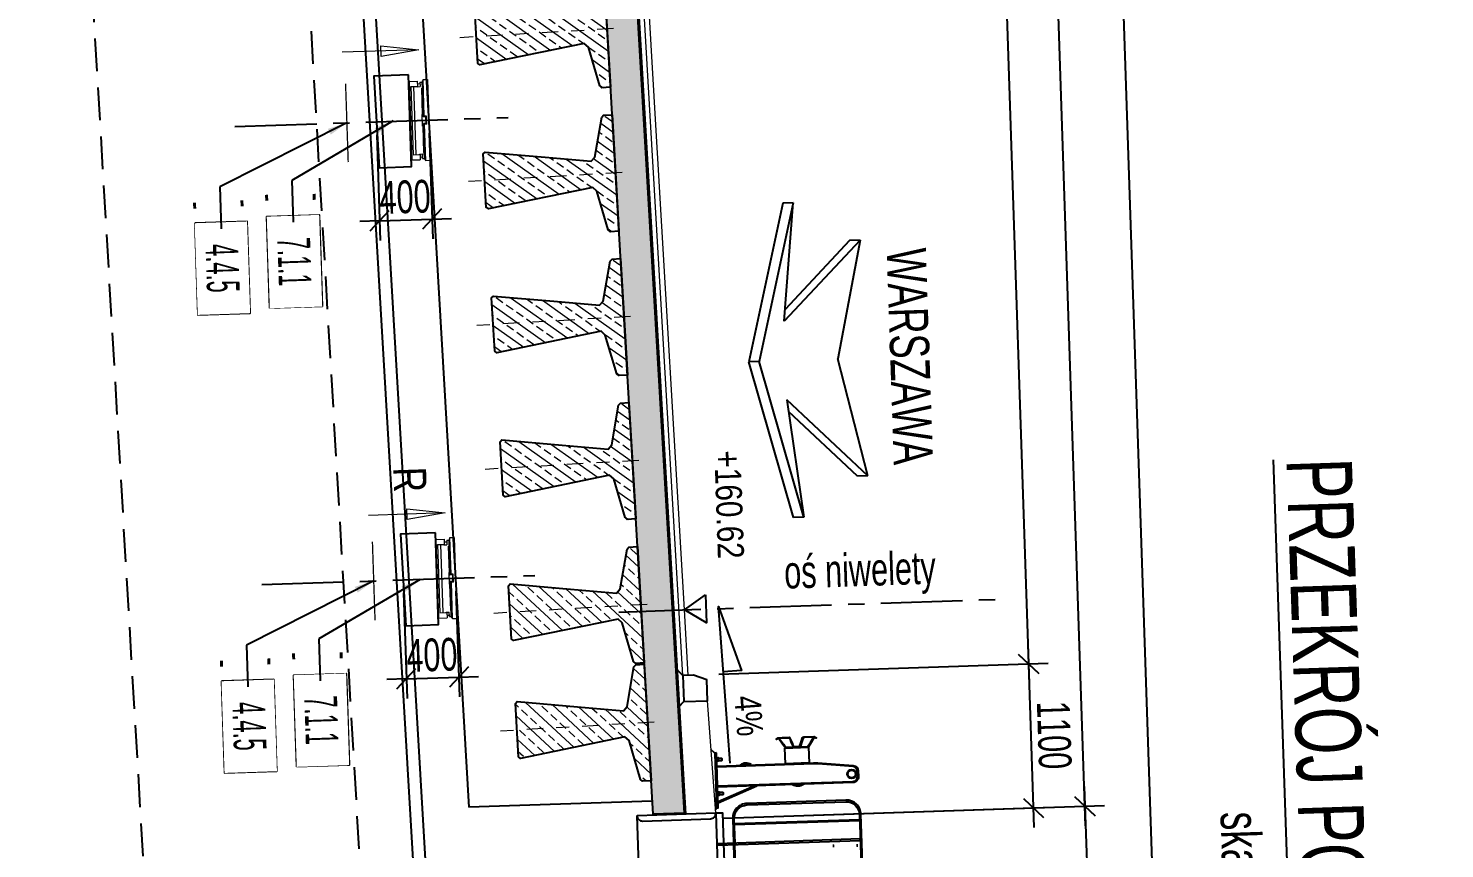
# Model space of a CAD drawing. Header units: metres. Extents: x 8395712 to 9795150, y 4166577 to 5794892.
# Drawn here: x 8418316.09 to 8418326.9, y 5772437.74 to 5772444 of the extents above; entities that cross this region are included whole.
import ezdxf
from ezdxf.enums import TextEntityAlignment as Align

# ---------------------------------------------------------------- set-up
doc = ezdxf.new("R2010")
doc.units = ezdxf.units.M
doc.set_wipeout_variables(frame=1)
doc.header["$PDMODE"] = 35
doc.header["$PDSIZE"] = 0.002
doc.linetypes.add('CENTER', pattern=[2, 1.25, -0.25, 0.25, -0.25])
doc.linetypes.add('HIDDEN', pattern=[0.375, 0.25, -0.125])
for name, color, linetype, lineweight in [('$0$AII_M_wyposażenie', 8, 'Continuous', 9), ('AII_M_konstrukcja', 1, 'Continuous', 25), ('AII_M_koty wysokościowe', 1, 'Continuous', 18), ('AII_M_kreskowanie', 8, 'Continuous', 0), ('AII_M_nawierzchnia', 9, 'Continuous', 18), ('AII_M_opisy', 1, 'Continuous', 25), ('AII_M_opisy wymiary', 1, 'Continuous', 25), ('AII_M_osie', 9, 'CENTER', 18), ('AII_M_wymiary', 1, 'Continuous', 25), ('AII_M_wyposazenie', 1, 'Continuous', 25)]:
    doc.layers.add(name, color=color, linetype=linetype, lineweight=lineweight)
for name, color, linetype in [('$4$AII_M_obiekty', 7, 'Continuous'), ('00RysOpi-T', 2, 'Continuous'), ('AII_M_bariery', 8, 'Continuous'), ('AII_M_izolacja', 8, 'Continuous'), ('AII_M_konstrukcja beton', 3, 'Continuous'), ('AII_M_krawężnik', 9, 'Continuous'), ('AII_M_opis', 1, 'Continuous'), ('AII_M_opisy do legendy', 2, 'Continuous'), ('AII_M_osie główne', 8, 'CENTER'), ('AII_M_podpory', 1, 'Continuous'), ('AII_M_wyposażenie', 8, 'Continuous'), ('AII_wyposażenie', 8, 'Continuous')]:
    doc.layers.add(name, color=color, linetype=linetype)
doc.styles.add('AII_norm.', font='CDMSIMPL.shx', dxfattribs={"width": 0.75, "bigfont": 'CDMBIGPL.shx'})
doc.styles.add('CDMSTYLE', font='CDMSIMPL.shx', dxfattribs={"width": 0.7, "bigfont": 'CDMBIGPL.shx'})
doc.dimstyles.new('CDM-ME100MM', dxfattribs={"dimscale": 0.1, "dimtxt": 2.5, "dimasz": 1.5, "dimexe": 1.5, "dimexo": 1, "dimgap": 0.5, "dimtad": 1, "dimdec": 0, "dimlfac": 1000, "dimrnd": 1, "dimzin": 9, "dimtxsty": 'CDMSTYLE', "dimblk": 'OBLIQUE', "dimcen": 2.5, "dimdle": 1.5, "dimclrd": 9, "dimclre": 9, "dimclrt": 1, "dimadec": 1, "dimazin": 2, "dimtfac": 1, "dimtdec": 0, "dimtix": 1, "dimtmove": 2, "dimatfit": 3, "dimldrblk": 'DOT', "dimfxl": 1, "dimtvp": 1, "dimtolj": 1, "dimtzin": 0, "dimlwd": 25, "dimlwe": 25, "dimarcsym": 0})
doc.dimstyles.new('CDM-ME100MM$7', dxfattribs={"dimscale": 0.1, "dimtxt": 2.5, "dimasz": 1.5, "dimexe": 1.5, "dimexo": 1, "dimgap": 0.5, "dimtad": 1, "dimdec": 0, "dimlfac": 1000, "dimrnd": 1, "dimzin": 9, "dimtxsty": 'CDMSTYLE', "dimblk": 'OBLIQUE', "dimcen": 2.5, "dimdle": 1.5, "dimclrd": 9, "dimclre": 9, "dimclrt": 1, "dimadec": 1, "dimazin": 2, "dimtfac": 1, "dimtdec": 0, "dimtix": 1, "dimtmove": 2, "dimatfit": 3, "dimfxl": 1, "dimtvp": 1, "dimtolj": 1, "dimtzin": 0, "dimlwd": 25, "dimlwe": 25, "dimarcsym": 0})

# ---------------------------------------------------------------- blocks, each defined once
blk = doc.blocks.new('Kierunek_od')
at = {"layer": 'AII_M_opis', "color": 0}
for p, q in [((-0.45, 0), (0, -0.1)), ((-0.45, 0), (-0.15, -0.3)), ((-0.45, 0), (-0.45, -0.04)), ((0.45, 0), (0, -0.1)), ((0.45, 0), (0.15, -0.3)), ((0.45, 0), (0.45, -0.04)), ((-0.45, -0.04), (-0.195, -0.295)), ((0.45, -0.04), (0.195, -0.295)), ((-0.15, -0.3), (-0.6, -0.25)), ((-0.6, -0.25), (0, -0.4)), ((-0.6, -0.25), (-0.6, -0.29)), ((0.6, -0.25), (0, -0.4)), ((0.15, -0.3), (0.6, -0.25)), ((0.6, -0.25), (0.6, -0.29)), ((-0.6, -0.29), (0, -0.44)), ((0.6, -0.29), (0, -0.44)), ((0, -0.4), (0, -0.44))]:
    blk.add_line(p, q, dxfattribs=at)
at = {"layer": 'AII_M_opis', "color": 2, "style": 'AII_norm.', "width": 0.7, "flags": 4}
blk.add_attdef('KIERUNEK', text='', height=0.15, dxfattribs=at).set_placement((0, 0.175), align=Align.MIDDLE_CENTER)
blk = doc.blocks.new('Deska_0.6')
at = {"layer": 'AII_M_wyposażenie', "color": 0, "linetype": 'ByBlock', "lineweight": -2}
blk.add_lwpolyline([(0, 0), (0, -0.6, 0.414214), (0.04, -0.56), (0.04, -0.04, 0.414214)], format="xyb", close=True, dxfattribs=at)
blk = doc.blocks.new('Barieroporęcz_1.1')
at = {"layer": 'AII_M_bariery', "color": 0, "linetype": 'ByBlock', "lineweight": -2}
for p, q in [((-0.23, 0.537), (-0.23, 0.717)), ((-0.23, 0.717), (-0.11, 0.717)), ((-0.11, 0.717), (-0.11, 0.537)), ((0.052, 0.669), (0.05, 0.667)), ((-0.11, 0.537), (-0.23, 0.537)), ((-0.112, 0.275), (-0.11, 0.273)), ((0.17, 0.013), (0.05, 0.313)), ((0.161, 0.013), (0.05, 0.291)), ((-0.17, 0.013), (-0.15, 0.013)), ((0.09, 0.013), (0.11, 0.013))]:
    blk.add_line(p, q, dxfattribs=at)
for points in [[(-0.11, 0.013), (-0.11, 0.751, -0.028091), (-0.108, 0.785), (-0.08, 1.053, -0.371293), (-0.037, 1.09), (0.007, 1.09, -0.414214), (0.05, 1.047), (0.05, 0.013)], [(0.042, 0.013), (0.042, 1.047, 0.414214), (0.007, 1.082), (-0.037, 1.082, 0.361555), (-0.071, 1.053), (-0.072, 1.052), (-0.1, 0.785, 0.028091), (-0.102, 0.751), (-0.102, 0.013)], [(-0.31, 0.491), (-0.31, 0.517), (-0.31, 0.573, -0.324981), (-0.305, 0.58), (-0.268, 0.592), (-0.243, 0.6, 0.324981), (-0.238, 0.607), (-0.238, 0.627), (-0.238, 0.647, 0.324981), (-0.243, 0.653), (-0.274, 0.663), (-0.305, 0.673, -0.324981), (-0.31, 0.68), (-0.31, 0.704), (-0.31, 0.762, -0.15172), (-0.309, 0.766), (-0.299, 0.78), (-0.297, 0.778), (-0.306, 0.765, 0.15172), (-0.307, 0.761), (-0.307, 0.704), (-0.307, 0.682, 0.324981), (-0.302, 0.676), (-0.274, 0.666), (-0.24, 0.655, -0.324981), (-0.235, 0.649), (-0.235, 0.627), (-0.235, 0.605, -0.324981), (-0.24, 0.598), (-0.268, 0.589), (-0.302, 0.578, 0.324981), (-0.307, 0.571), (-0.307, 0.517), (-0.307, 0.492, 0.15172), (-0.306, 0.488), (-0.297, 0.475), (-0.299, 0.473), (-0.309, 0.487, -0.15172), (-0.31, 0.491, 0.15172), (-0.309, 0.487)], [(0.052, 0.669, -0.305469), (0.052, 0.584), (0.05, 0.587, 0.3), (0.05, 0.667)], [(-0.112, 0.275, 0.305469), (-0.112, 0.191), (-0.11, 0.193, -0.3), (-0.11, 0.273, -0.425)]]:
    blk.add_lwpolyline(points, format="xyb", dxfattribs=at)
blk.add_lwpolyline([(-0.259, 0.526), (-0.238, 0.539, 0.252386), (-0.235, 0.545), (-0.235, 0.602), (-0.235, 0.708, 0.252386), (-0.238, 0.714), (-0.265, 0.732), (-0.304, 0.757), (-0.301, 0.761), (-0.265, 0.738), (-0.233, 0.717, -0.252386), (-0.23, 0.711), (-0.23, 0.602), (-0.23, 0.542, -0.252386), (-0.233, 0.537), (-0.259, 0.52), (-0.301, 0.492), (-0.304, 0.496)], format="xyb", close=True, dxfattribs=at)
for points in [[(-0.21, 0.013), (-0.21, 0), (0.21, 0), (0.21, 0.013)], [(-0.146, 0.013), (-0.174, 0.013), (-0.174, 0.024), (-0.146, 0.024)], [(-0.17, 0.024), (-0.17, 0.05), (-0.167, 0.053), (-0.153, 0.053), (-0.15, 0.05), (-0.15, 0.024)], [(0.114, 0.013), (0.086, 0.013), (0.086, 0.024), (0.114, 0.024)], [(0.09, 0.024), (0.09, 0.05), (0.093, 0.053), (0.107, 0.053), (0.11, 0.05), (0.11, 0.024)]]:
    blk.add_lwpolyline(points, close=True, dxfattribs=at)
for radius in [0.035, 0.03]:
    blk.add_circle((-0.015, 1.039), radius, dxfattribs=at)
blk = doc.blocks.new('$0$ŁożGarn GJ-flat-1')
at = {"layer": '$0$AII_M_wyposażenie', "linetype": 'Continuous', "lineweight": -2, "ltscale": 0.01}
for p, q in [((-0.31, 0.107), (-0.31, 0.14)), ((-0.31, 0.14), (0.31, 0.14)), ((0.03, 0.124), (-0.03, 0.124)), ((-0.03, 0.124), (-0.03, 0.107)), ((-0.025, 0.119), (-0.03, 0.119)), ((-0.025, 0.112), (-0.03, 0.112)), ((0.025, 0.119), (-0.025, 0.119)), ((-0.025, 0.119), (-0.025, 0.098)), ((0.025, 0.119), (0.03, 0.119)), ((0.025, 0.119), (0.025, 0.098)), ((0.025, 0.112), (0.03, 0.112)), ((0.03, 0.124), (0.03, 0.107)), ((0.31, 0.14), (0.31, 0.107)), ((-0.03, 0.107), (-0.31, 0.107)), ((-0.301, 0.101), (-0.301, 0.107)), ((-0.301, 0.101), (-0.033, 0.101)), ((-0.26, 0.065), (-0.3, 0.065)), ((-0.3, 0), (-0.3, 0.065)), ((-0.3, 0), (0.3, 0)), ((-0.292, 0.098), (-0.245, 0.098)), ((-0.292, 0.083), (-0.292, 0.098)), ((-0.292, 0.083), (-0.257, 0.083)), ((-0.28, 0.065), (-0.28, 0.083)), ((-0.26, 0.065), (-0.257, 0.065)), ((-0.26, 0.012), (-0.26, 0.065)), ((-0.26, 0.06), (-0.257, 0.06)), ((0.26, 0.036), (-0.26, 0.036)), ((-0.26, 0.012), (0.26, 0.012)), ((-0.257, 0.06), (-0.257, 0.083)), ((-0.245, 0.095), (-0.245, 0.101)), ((-0.044, 0.095), (-0.245, 0.095)), ((-0.044, 0.098), (-0.044, 0.101)), ((-0.044, 0.098), (-0.025, 0.098)), ((-0.044, 0.098), (-0.044, 0.092)), ((0.044, 0.092), (-0.044, 0.092)), ((-0.033, 0.107), (-0.033, 0.101)), ((0.044, 0.098), (0.025, 0.098)), ((0.31, 0.107), (0.03, 0.107)), ((0.033, 0.107), (0.033, 0.101)), ((0.301, 0.101), (0.033, 0.101)), ((0.044, 0.098), (0.044, 0.101)), ((0.044, 0.098), (0.044, 0.092)), ((0.245, 0.095), (0.044, 0.095)), ((0.245, 0.095), (0.245, 0.101)), ((0.292, 0.098), (0.245, 0.098)), ((0.292, 0.083), (0.257, 0.083)), ((0.257, 0.06), (0.257, 0.083)), ((0.26, 0.065), (0.257, 0.065)), ((0.26, 0.06), (0.257, 0.06)), ((0.26, 0.065), (0.3, 0.065)), ((0.26, 0.012), (0.26, 0.065)), ((0.28, 0.065), (0.28, 0.083)), ((0.292, 0.083), (0.292, 0.098)), ((0.3, 0), (0.3, 0.065)), ((0.301, 0.101), (0.301, 0.107))]:
    blk.add_line(p, q, dxfattribs=at)
blk = doc.blocks.new('*E134')
at = {"layer": '$4$AII_M_obiekty', "lineweight": 18, "rotation": 0.000850774965542019}
blk.add_blockref('$0$ŁożGarn GJ-flat-1', (0, -0.24), dxfattribs=at)
blk = doc.blocks.new('OpiTxt01')
at = {"color": 0, "linetype": 'Continuous', "lineweight": 20, "style": 'CDMSTYLE', "width": 0.7}
blk.add_attdef('TEKST_GORNY', (1, 0.89), '', height=2, dxfattribs=at)
at = {"color": 0, "linetype": 'Continuous', "lineweight": -2, "style": 'CDMSTYLE', "width": 0.7}
blk.add_attdef('TEKST_DOLNY', (1.05, -2.73), '', height=2, dxfattribs=at)
blk = doc.blocks.new('Spadek')
at = {"layer": 'AII_M_wymiary', "color": 9}
blk.add_lwpolyline([(-0.2999, 0), (0.2999, 0), (0.0499, 0.07), (0.0499, 0.07), (0.0499, 0)], dxfattribs=at)
at = {"layer": 'AII_M_wymiary', "color": 1, "style": 'CDMSTYLE', "width": 0.8}
blk.add_attdef('SP', text='', height=0.1, rotation=360, dxfattribs=at).set_placement((-0.125, 0.035), align=Align.CENTER)
blk = doc.blocks.new('_OBLIQUE')
at = {"color": 0, "linetype": 'ByBlock'}
blk.add_line((-0.5, -0.5), (0.5, 0.5), dxfattribs=at)
blk = doc.blocks.new('*D367')
at = {"layer": 'AII_M_opisy wymiary', "color": 9, "linetype": 'ByBlock', "lineweight": 25, "transparency": 16777216}
for p, q in [((8418323.765, 5772437.9), (8418323.719, 5772439.299)), ((8418321.358, 5772439.07), (8418323.873, 5772439.154)), ((8418321.395, 5772437.971), (8418323.91, 5772438.055))]:
    blk.add_line(p, q, dxfattribs=at)
at = {"layer": 'Defpoints', "color": 0, "linetype": 'ByBlock', "lineweight": 25, "transparency": 16777216}
for p in [(8418321.258, 5772439.067), (8418323.724, 5772439.149), (8418321.295, 5772437.967)]:
    blk.add_point(p, dxfattribs=at)
at = {"layer": 'AII_M_opisy wymiary', "color": 9, "linetype": 'ByBlock', "lineweight": 25, "transparency": 16777216, "xscale": 0.15, "yscale": 0.15, "zscale": 0.15}
for p, rotation in [((8418323.724, 5772439.149), 91.92062238634111), ((8418323.76, 5772438.05), 271.9206223863411)]:
    blk.add_blockref('_OBLIQUE', p, dxfattribs=dict(at, rotation=rotation))
at = {"layer": 'AII_M_opisy wymiary', "color": 1, "linetype": 'ByBlock', "lineweight": 25, "transparency": 16777216, "insert": (8418323.917, 5772438.605), "char_height": 0.25, "attachment_point": 5, "rotation": 271.9206, "style": 'CDMSTYLE'}
blk.add_mtext('\\A1;1100', dxfattribs=at)
blk = doc.blocks.new('_DOT')
at = {"color": 0, "linetype": 'ByBlock'}
blk.add_line((-0.5, 0), (-1, 0), dxfattribs=at)
at = {"color": 0, "linetype": 'ByBlock', "const_width": 0.5}
blk.add_lwpolyline([(-0.25, 0, 1), (0.25, 0, 1)], format="xyb", close=True, dxfattribs=at)
blk = doc.blocks.new('*D364')
at = {"layer": 'AII_M_opisy wymiary', "color": 9, "linetype": 'ByBlock', "lineweight": 25, "transparency": 16777216}
for p, q in [((8418323.729, 5772438.999), (8418323.34, 5772450.593)), ((8418320.634, 5772450.352), (8418323.495, 5772450.448)), ((8418321.358, 5772439.07), (8418323.873, 5772439.154))]:
    blk.add_line(p, q, dxfattribs=at)
at = {"layer": 'Defpoints', "color": 0, "linetype": 'ByBlock', "lineweight": 25, "transparency": 16777216}
for p in [(8418323.345, 5772450.443), (8418320.534, 5772450.349), (8418321.258, 5772439.067)]:
    blk.add_point(p, dxfattribs=at)
at = {"layer": 'AII_M_opisy wymiary', "color": 9, "linetype": 'ByBlock', "lineweight": 25, "transparency": 16777216, "xscale": 0.15, "yscale": 0.15, "zscale": 0.15}
for p, rotation in [((8418323.345, 5772450.443), 91.92062238634111), ((8418323.724, 5772439.149), 271.9206223863411)]:
    blk.add_blockref('_OBLIQUE', p, dxfattribs=dict(at, rotation=rotation))
at = {"layer": 'AII_M_opisy wymiary', "color": 1, "linetype": 'ByBlock', "lineweight": 25, "transparency": 16777216, "insert": (8418323.709, 5772444.802), "char_height": 0.25, "attachment_point": 5, "rotation": 271.9206, "style": 'CDMSTYLE'}
blk.add_mtext('\\A1;11300', dxfattribs=at)
blk = doc.blocks.new('*D365')
at = {"layer": 'AII_M_opisy wymiary', "color": 9, "linetype": 'ByBlock', "lineweight": 25, "transparency": 16777216}
for p, q in [((8418324.157, 5772437.913), (8418323.668, 5772452.505)), ((8418320.697, 5772452.255), (8418323.823, 5772452.36)), ((8418321.395, 5772437.971), (8418324.302, 5772438.068))]:
    blk.add_line(p, q, dxfattribs=at)
at = {"layer": 'Defpoints', "color": 0, "linetype": 'ByBlock', "lineweight": 25, "transparency": 16777216}
for p in [(8418320.597, 5772452.252), (8418323.673, 5772452.355), (8418321.295, 5772437.967)]:
    blk.add_point(p, dxfattribs=at)
at = {"layer": 'AII_M_opisy wymiary', "color": 9, "linetype": 'ByBlock', "lineweight": 25, "transparency": 16777216, "xscale": 0.15, "yscale": 0.15, "zscale": 0.15}
for p, rotation in [((8418323.673, 5772452.355), 91.92062238634111), ((8418324.152, 5772438.063), 271.9206223863411)]:
    blk.add_blockref('_OBLIQUE', p, dxfattribs=dict(at, rotation=rotation))
at = {"layer": 'AII_M_opisy wymiary', "color": 1, "linetype": 'ByBlock', "lineweight": 25, "transparency": 16777216, "insert": (8418324.087, 5772445.215), "char_height": 0.25, "attachment_point": 5, "rotation": 271.9206, "style": 'CDMSTYLE'}
blk.add_mtext('\\A1;14300', dxfattribs=at)
blk = doc.blocks.new('*D370')
at = {"layer": 'AII_M_opisy wymiary', "color": 9, "linetype": 'ByBlock', "lineweight": 25, "transparency": 16777216}
for p, q in [((8418324.147, 5772438.213), (8418324.217, 5772436.114)), ((8418321.395, 5772437.971), (8418324.302, 5772438.068)), ((8418321.455, 5772436.172), (8418324.362, 5772436.269))]:
    blk.add_line(p, q, dxfattribs=at)
at = {"layer": 'Defpoints', "color": 0, "linetype": 'ByBlock', "lineweight": 25, "transparency": 16777216}
for p in [(8418321.295, 5772437.967), (8418324.212, 5772436.264), (8418321.355, 5772436.168)]:
    blk.add_point(p, dxfattribs=at)
at = {"layer": 'AII_M_opisy wymiary', "color": 9, "linetype": 'ByBlock', "lineweight": 25, "transparency": 16777216, "xscale": 0.15, "yscale": 0.15, "zscale": 0.15}
for p, rotation in [((8418324.152, 5772438.063), 91.92062238634111), ((8418324.212, 5772436.264), 271.9206223863411)]:
    blk.add_blockref('_OBLIQUE', p, dxfattribs=dict(at, rotation=rotation))
at = {"layer": 'AII_M_opisy wymiary', "color": 1, "linetype": 'ByBlock', "lineweight": 25, "transparency": 16777216, "insert": (8418324.357, 5772437.169), "char_height": 0.25, "attachment_point": 5, "rotation": 271.9206, "style": 'CDMSTYLE'}
blk.add_mtext('\\A1;1800', dxfattribs=at)
blk = doc.blocks.new('*D366')
at = {"layer": 'AII_M_opisy wymiary', "color": 9, "linetype": 'ByBlock', "lineweight": 25, "transparency": 16777216}
for p, q in [((8418324.164, 5772452.522), (8418325.193, 5772421.839)), ((8418320.697, 5772452.255), (8418324.319, 5772452.377)), ((8418321.716, 5772421.872), (8418325.338, 5772421.994))]:
    blk.add_line(p, q, dxfattribs=at)
at = {"layer": 'Defpoints', "color": 0, "linetype": 'ByBlock', "lineweight": 25, "transparency": 16777216}
for p in [(8418320.597, 5772452.252), (8418325.188, 5772421.989), (8418321.616, 5772421.869)]:
    blk.add_point(p, dxfattribs=at)
at = {"layer": 'AII_M_opisy wymiary', "color": 9, "linetype": 'ByBlock', "lineweight": 25, "transparency": 16777216, "xscale": 0.15, "yscale": 0.15, "zscale": 0.15}
for p, rotation in [((8418324.169, 5772452.372), 91.92062238634111), ((8418325.188, 5772421.989), 271.9206223863411)]:
    blk.add_blockref('_OBLIQUE', p, dxfattribs=dict(at, rotation=rotation))
at = {"layer": 'AII_M_opisy wymiary', "color": 1, "linetype": 'ByBlock', "lineweight": 25, "transparency": 16777216, "insert": (8418324.854, 5772437.186), "char_height": 0.25, "attachment_point": 5, "rotation": 271.9206, "style": 'CDMSTYLE'}
blk.add_mtext('\\A1;30400', dxfattribs=at)
blk = doc.blocks.new('00kota3')
at = {"layer": 'AII_M_koty wysokościowe', "color": 0, "linetype": 'Continuous', "lineweight": -2}
blk.add_lwpolyline([(1.08, 1.66), (-1.04, 1.66), (0, 0)], close=True, dxfattribs=at)
at = {"layer": 'AII_M_koty wysokościowe', "color": 0, "linetype": 'Continuous', "lineweight": -2, "style": 'CDMSTYLE', "width": 0.85}
blk.add_attdef('%%P000.000', (0.49, 2.69), '', height=2, dxfattribs=at)
blk = doc.blocks.new('OpiNum01')
at = {"layer": 'AII_M_opisy do legendy', "color": 0, "linetype": 'Continuous'}
blk.add_lwpolyline([(-3.5, -2), (3.5, -2), (3.5, 2), (-3.5, 2)], close=True, dxfattribs=at)
at = {"color": 9, "linetype": 'Continuous', "lineweight": 25, "style": 'CDMSTYLE', "width": 0.7, "flags": 1}
for tag, p in [('NAZWAPOL', (-4.1, -6.8)), ('NAZWAANG', (-4.1, -10.48)), ('SPECYF', (-4.1, -14.15)), ('ID', (-4.1, -17.82)), ('BAZA', (-4.1, -21.5)), ('RYSUNEK', (-4.1, -25.17))]:
    blk.add_attdef(tag, p, '', height=2, dxfattribs=at)
at = {"layer": 'AII_M_opisy do legendy', "linetype": 'Continuous', "lineweight": -2, "style": 'CDMSTYLE', "width": 0.5}
blk.add_attdef('NR', text='', height=2.5, dxfattribs=at).set_placement((0, 0), align=Align.MIDDLE)
at = {"color": 0, "linetype": 'Continuous'}
blk.add_wipeout([(-3.5, -2), (3.5, -2), (3.5, 2), (-3.5, 2)], dxfattribs=at).dxf.layer = 'AII_M_opisy do legendy'
blk = doc.blocks.new('Balustrada1_1x2m')
at = {"color": 0, "linetype": 'ByBlock', "lineweight": -2}
blk.add_lwpolyline([(-0.769, 0, 0.414214), (-0.881, -0.112), (-0.881, -0.868, 0.414214), (-0.769, -0.98), (-0.581, -0.98), (-0.581, -0.968), (-0.769, -0.968, -0.414214), (-0.869, -0.868), (-0.869, -0.112, -0.414214), (-0.769, -0.012), (0.939, -0.012, -0.414214), (1.039, -0.112), (1.039, -0.868, -0.414214), (0.939, -0.968), (0.751, -0.968), (0.751, -0.98), (0.939, -0.98, 0.414214), (1.051, -0.868), (1.051, -0.112, 0.414214), (0.939, 0, 0)], format="xyb", close=True, dxfattribs=at)
for points in [[(-0.73, -0.968), (-0.73, -0.012), (-0.72, -0.012), (-0.72, -0.968)], [(-0.581, -1.1), (-0.569, -1.1), (-0.569, -0.012), (-0.581, -0.012)], [(-0.43, -0.97), (-0.43, -0.012), (-0.42, -0.012), (-0.42, -0.97)], [(-0.26, -0.97), (-0.26, -0.012), (-0.25, -0.012), (-0.25, -0.97)], [(-0.08, -0.97), (-0.08, -0.012), (-0.09, -0.012), (-0.09, -0.97)], [(0.09, -0.97), (0.09, -0.012), (0.08, -0.012), (0.08, -0.97)], [(0.26, -0.97), (0.26, -0.012), (0.25, -0.012), (0.25, -0.97)], [(0.43, -0.97), (0.43, -0.012), (0.42, -0.012), (0.42, -0.97)], [(0.6, -0.97), (0.6, -0.012), (0.59, -0.012), (0.59, -0.97)], [(0.751, -1.1), (0.739, -1.1), (0.739, -0.012), (0.751, -0.012)], [(0.9, -0.968), (0.9, -0.012), (0.89, -0.012), (0.89, -0.968)], [(-0.569, -0.98), (0.739, -0.98), (0.739, -0.97), (-0.569, -0.97)]]:
    blk.add_lwpolyline(points, close=True, dxfattribs=at)
blk = doc.blocks.new('*D403')
at = {"layer": 'AII_M_opisy wymiary', "color": 9, "linetype": 'ByBlock', "lineweight": 25, "transparency": 16777216}
for p, q in [((8418318.951, 5772439.69), (8418318.978, 5772438.885)), ((8418319.351, 5772439.703), (8418319.378, 5772438.898)), ((8418318.973, 5772439.035), (8418318.823, 5772439.03)), ((8418318.973, 5772439.035), (8418319.373, 5772439.048)), ((8418319.373, 5772439.048), (8418319.523, 5772439.053))]:
    blk.add_line(p, q, dxfattribs=at)
at = {"layer": 'Defpoints', "color": 0, "linetype": 'ByBlock', "lineweight": 25, "transparency": 16777216}
for p in [(8418318.948, 5772439.79), (8418319.348, 5772439.803), (8418319.373, 5772439.048)]:
    blk.add_point(p, dxfattribs=at)
at = {"layer": 'AII_M_opisy wymiary', "color": 9, "linetype": 'ByBlock', "lineweight": 25, "transparency": 16777216, "xscale": 0.15, "yscale": 0.15, "zscale": 0.15}
for p, rotation in [((8418318.973, 5772439.035), 1.920622386341133), ((8418319.373, 5772439.048), 181.9206223863411)]:
    blk.add_blockref('_OBLIQUE', p, dxfattribs=dict(at, rotation=rotation))
at = {"layer": 'AII_M_opisy wymiary', "color": 1, "linetype": 'ByBlock', "lineweight": 25, "transparency": 16777216, "insert": (8418319.167, 5772439.216), "char_height": 0.25, "attachment_point": 5, "rotation": 1.9206, "style": 'CDMSTYLE'}
blk.add_mtext('\\A1;400', dxfattribs=at)
blk = doc.blocks.new('*D404')
at = {"layer": 'AII_M_opisy wymiary', "color": 9, "linetype": 'ByBlock', "lineweight": 25, "transparency": 16777216}
for p, q in [((8418318.746, 5772443.185), (8418318.773, 5772442.38)), ((8418319.146, 5772443.198), (8418319.173, 5772442.393)), ((8418318.768, 5772442.53), (8418318.618, 5772442.525)), ((8418318.768, 5772442.53), (8418319.168, 5772442.543)), ((8418319.168, 5772442.543), (8418319.318, 5772442.548))]:
    blk.add_line(p, q, dxfattribs=at)
at = {"layer": 'Defpoints', "color": 0, "linetype": 'ByBlock', "lineweight": 25, "transparency": 16777216}
for p in [(8418318.743, 5772443.285), (8418319.143, 5772443.298), (8418319.168, 5772442.543)]:
    blk.add_point(p, dxfattribs=at)
at = {"layer": 'AII_M_opisy wymiary', "color": 9, "linetype": 'ByBlock', "lineweight": 25, "transparency": 16777216, "xscale": 0.15, "yscale": 0.15, "zscale": 0.15}
for p, rotation in [((8418318.768, 5772442.53), 1.920622386341133), ((8418319.168, 5772442.543), 181.9206223863411)]:
    blk.add_blockref('_OBLIQUE', p, dxfattribs=dict(at, rotation=rotation))
at = {"layer": 'AII_M_opisy wymiary', "color": 1, "linetype": 'ByBlock', "lineweight": 25, "transparency": 16777216, "insert": (8418318.962, 5772442.711), "char_height": 0.25, "attachment_point": 5, "rotation": 1.9206, "style": 'CDMSTYLE'}
blk.add_mtext('\\A1;400', dxfattribs=at)

msp = doc.modelspace()

# ---------------------------------------------------------------- hatches: boundary and pattern name
at = {"layer": 'AII_M_kreskowanie', "lineweight": 25}
h = msp.add_hatch(dxfattribs=at)
h.set_pattern_fill('ANSI33', color=256, scale=0.5, angle=-88.07938)
h.set_pattern_definition([(316.9206, (8418311.75526, 5772465.75377), (0.08537637, 0.091301), []), (316.9206, (8418311.75822, 5772465.66543), (0.08537637, 0.091301), [0.0625, -0.03125])])
h.paths.add_polyline_path([(8418320.8554, 5772438.0025), (8418320.1504, 5772450.0356), (8418320.1643, 5772452.1873), (8418320.4042, 5772452.1953), (8418320.3903, 5772450.0437), (8418321.0952, 5772438.0105)])
at = {"layer": 'AII_M_kreskowanie'}
h = msp.add_hatch(dxfattribs=at)
h.set_pattern_fill('ANSI33', color=256, scale=0.5, angle=-80.3477)
h.set_pattern_definition([(324.652297, (8418416.10303, 5770607.96984), (0.0723171145, 0.101957025), []), (324.652297, (8418416.11785, 5770607.8827), (0.0723171145, 0.101957025), [0.0625, -0.03125])])
h.paths.add_polyline_path([(8418319.4942, 5772444.1385), (8418319.5083, 5772444.1521), (8418320.3189, 5772444.0824), (8418320.3471, 5772444.1141), (8418320.3994, 5772444.4177), (8418320.4135, 5772444.4335), (8418320.4784, 5772444.4373), (8418320.5305, 5772443.5488), (8418320.4656, 5772443.545), (8418320.4497, 5772443.5591), (8418320.3623, 5772443.8545), (8418320.3306, 5772443.8827), (8418319.5337, 5772443.7188), (8418319.5181, 5772443.7307)])
h = msp.add_hatch(dxfattribs=at)
h.set_pattern_fill('ANSI33', color=256, scale=0.5, angle=-80.3477)
h.set_pattern_definition([(324.652297, (8418416.16736, 5770606.87172), (0.0723171145, 0.101957025), []), (324.652297, (8418416.18218, 5770606.78459), (0.0723171145, 0.101957025), [0.0625, -0.03125])])
h.paths.add_polyline_path([(8418319.5585, 5772443.0403), (8418319.5726, 5772443.054), (8418320.3832, 5772442.9843), (8418320.4114, 5772443.016), (8418320.4638, 5772443.3195), (8418320.4778, 5772443.3354), (8418320.5427, 5772443.3392), (8418320.5948, 5772442.4507), (8418320.5299, 5772442.4469), (8418320.514, 5772442.461), (8418320.4266, 5772442.7564), (8418320.3949, 5772442.7846), (8418319.598, 5772442.6206), (8418319.5824, 5772442.6326)])
h = msp.add_hatch(dxfattribs=at)
h.set_pattern_fill('ANSI33', color=256, scale=0.5, angle=-80.3477)
h.set_pattern_definition([(324.652297, (8418416.23169, 5770605.7736), (0.0723171145, 0.101957025), []), (324.652297, (8418416.24651, 5770605.68647), (0.0723171145, 0.101957025), [0.0625, -0.03125])])
h.paths.add_polyline_path([(8418319.6229, 5772441.9422), (8418319.6369, 5772441.9559), (8418320.4476, 5772441.8861), (8418320.4757, 5772441.9178), (8418320.5281, 5772442.2214), (8418320.5422, 5772442.2373), (8418320.6071, 5772442.2411), (8418320.6591, 5772441.3526), (8418320.5942, 5772441.3488), (8418320.5784, 5772441.3629), (8418320.491, 5772441.6583), (8418320.4592, 5772441.6865), (8418319.6623, 5772441.5225), (8418319.6467, 5772441.5345)])
h = msp.add_hatch(dxfattribs=at)
h.set_pattern_fill('ANSI33', color=256, scale=0.5, angle=-80.3477)
h.set_pattern_definition([(324.652297, (8418416.29602, 5770604.67549), (0.0723171145, 0.101957025), []), (324.652297, (8418416.31084, 5770604.58835), (0.0723171145, 0.101957025), [0.0625, -0.03125])])
h.paths.add_polyline_path([(8418319.6872, 5772440.8441), (8418319.7013, 5772440.8578), (8418320.5119, 5772440.788), (8418320.5401, 5772440.8197), (8418320.5924, 5772441.1233), (8418320.6065, 5772441.1392), (8418320.6714, 5772441.143), (8418320.7234, 5772440.2545), (8418320.6586, 5772440.2507), (8418320.6427, 5772440.2648), (8418320.5553, 5772440.5602), (8418320.5236, 5772440.5884), (8418319.7266, 5772440.4244), (8418319.7111, 5772440.4364)])
h = msp.add_hatch(dxfattribs=at)
h.set_pattern_fill('ANSI33', color=256, scale=0.5, angle=-87.79312)
h.set_pattern_definition([(317.206884, (8418178.66274, 5770628.65861), (0.0849191424, 0.091726437), []), (317.206884, (8418178.66614, 5770628.57029), (0.0849191424, 0.091726437), [0.0625, -0.03125])])
h.paths.add_polyline_path([(8418319.7515, 5772439.7456), (8418319.7656, 5772439.7593), (8418320.5762, 5772439.6896), (8418320.6044, 5772439.7213), (8418320.6568, 5772440.0248), (8418320.6709, 5772440.0407), (8418320.7358, 5772440.0445), (8418320.7878, 5772439.156), (8418320.7229, 5772439.1522), (8418320.7071, 5772439.1663), (8418320.6196, 5772439.4617), (8418320.5879, 5772439.4899), (8418319.791, 5772439.326), (8418319.7754, 5772439.3379)])
h = msp.add_hatch(dxfattribs=at)
h.set_pattern_fill('ANSI33', color=256, scale=0.5, angle=-87.79312)
h.set_pattern_definition([(317.206884, (8418178.65507, 5770629.55886), (0.0849191424, 0.091726437), []), (317.206884, (8418178.65847, 5770629.47054), (0.0849191424, 0.091726437), [0.0625, -0.03125])])
h.paths.add_polyline_path([(8418319.8042, 5772438.8469), (8418319.8183, 5772438.8606), (8418320.6289, 5772438.7908), (8418320.6571, 5772438.8225), (8418320.7094, 5772439.1261), (8418320.7235, 5772439.142), (8418320.7884, 5772439.1458), (8418320.8405, 5772438.2573), (8418320.7756, 5772438.2535), (8418320.7597, 5772438.2676), (8418320.6723, 5772438.563), (8418320.6406, 5772438.5912), (8418319.8437, 5772438.4272), (8418319.8281, 5772438.4392)])

# ---------------------------------------------------------------- linework, layer by layer
at = {"layer": 'AII_M_bariery', "color": 8, "elevation": 0}
for points in [[(8418321.3266, 5772438.4686), (8418321.2977, 5772438.4955)], [(8418321.3314, 5772438.0389), (8418321.3406, 5772438.0488)]]:
    msp.add_lwpolyline(points, dxfattribs=at)
at = {"layer": 'AII_M_izolacja', "linetype": 'HIDDEN', "ltscale": 0.5, "const_width": 0.01, "elevation": 0}
msp.add_lwpolyline([(8418320.8555, 5772437.9975), (8418321.1005, 5772438.0057), (8418320.3953, 5772450.0438), (8418320.4092, 5772452.2005), (8418320.1642, 5772452.1923)], dxfattribs=at)
at = {"layer": 'AII_M_izolacja', "elevation": 0}
msp.add_lwpolyline([(8418321.1058, 5772438.0009), (8418320.4003, 5772450.044), (8418320.4143, 5772452.2057)], dxfattribs=at)
at = {"layer": 'AII_M_konstrukcja', "color": 2, "elevation": 0}
for points in [[(8418319.9685, 5772444.1125), (8418320.3189, 5772444.0824), (8418320.3471, 5772444.1141), (8418320.3994, 5772444.4177), (8418320.4135, 5772444.4335), (8418320.4784, 5772444.4373), (8418320.5305, 5772443.5488), (8418320.4656, 5772443.545), (8418320.4497, 5772443.5591), (8418320.3623, 5772443.8545), (8418320.3306, 5772443.8827), (8418319.5337, 5772443.7188), (8418319.5181, 5772443.7307), (8418319.4942, 5772444.1385), (8418319.5083, 5772444.1521), (8418319.9685, 5772444.1125)], [(8418320.0329, 5772443.0144), (8418320.3832, 5772442.9843), (8418320.4114, 5772443.016), (8418320.4638, 5772443.3195), (8418320.4778, 5772443.3354), (8418320.5427, 5772443.3392), (8418320.5948, 5772442.4507), (8418320.5299, 5772442.4469), (8418320.514, 5772442.461), (8418320.4266, 5772442.7564), (8418320.3949, 5772442.7846), (8418319.598, 5772442.6206), (8418319.5824, 5772442.6326), (8418319.5585, 5772443.0403), (8418319.5726, 5772443.054), (8418320.0329, 5772443.0144)], [(8418320.0972, 5772441.9163), (8418320.4476, 5772441.8861), (8418320.4757, 5772441.9178), (8418320.5281, 5772442.2214), (8418320.5422, 5772442.2373), (8418320.6071, 5772442.2411), (8418320.6591, 5772441.3526), (8418320.5942, 5772441.3488), (8418320.5784, 5772441.3629), (8418320.491, 5772441.6583), (8418320.4592, 5772441.6865), (8418319.6623, 5772441.5225), (8418319.6467, 5772441.5345), (8418319.6229, 5772441.9422), (8418319.6369, 5772441.9559), (8418320.0972, 5772441.9163)], [(8418320.1615, 5772440.8182), (8418320.5119, 5772440.788), (8418320.5401, 5772440.8197), (8418320.5924, 5772441.1233), (8418320.6065, 5772441.1392), (8418320.6714, 5772441.143), (8418320.7234, 5772440.2545), (8418320.6586, 5772440.2507), (8418320.6427, 5772440.2648), (8418320.5553, 5772440.5602), (8418320.5236, 5772440.5884), (8418319.7266, 5772440.4244), (8418319.7111, 5772440.4364), (8418319.6872, 5772440.8441), (8418319.7013, 5772440.8578), (8418320.1615, 5772440.8182)], [(8418320.2259, 5772439.7197), (8418320.5762, 5772439.6896), (8418320.6044, 5772439.7213), (8418320.6568, 5772440.0248), (8418320.6709, 5772440.0407), (8418320.7358, 5772440.0445), (8418320.7878, 5772439.156), (8418320.7229, 5772439.1522), (8418320.7071, 5772439.1663), (8418320.6196, 5772439.4617), (8418320.5879, 5772439.4899), (8418319.791, 5772439.326), (8418319.7754, 5772439.3379), (8418319.7515, 5772439.7456), (8418319.7656, 5772439.7593), (8418320.2259, 5772439.7197)], [(8418320.2785, 5772438.821), (8418320.6289, 5772438.7908), (8418320.6571, 5772438.8225), (8418320.7094, 5772439.1261), (8418320.7235, 5772439.142), (8418320.7884, 5772439.1458), (8418320.8405, 5772438.2573), (8418320.7756, 5772438.2535), (8418320.7597, 5772438.2676), (8418320.6723, 5772438.563), (8418320.6406, 5772438.5912), (8418319.8437, 5772438.4272), (8418319.8281, 5772438.4392), (8418319.8042, 5772438.8469), (8418319.8183, 5772438.8606), (8418320.2785, 5772438.821)]]:
    msp.add_lwpolyline(points, dxfattribs=at)
at = {"layer": 'AII_M_konstrukcja beton', "elevation": 0}
for points in [[(8418320.8554, 5772438.0025), (8418320.1504, 5772450.0356), (8418320.1643, 5772452.1873), (8418320.4042, 5772452.1953), (8418320.3903, 5772450.0437), (8418321.0952, 5772438.0105), (8418320.8554, 5772438.0025)], [(8418320.8554, 5772438.0025), (8418321.0952, 5772438.0105), (8418320.3903, 5772450.0437), (8418320.4042, 5772452.1953), (8418320.1643, 5772452.1873)]]:
    msp.add_lwpolyline(points, dxfattribs=at)
at = {"layer": 'AII_M_krawężnik', "color": 8, "elevation": 0}
for points in [[(8418321.0838, 5772439.0607), (8418321.0414, 5772439.1004)], [(8418321.0575, 5772438.8256), (8418321.0905, 5772438.8609)]]:
    msp.add_lwpolyline(points, dxfattribs=at)
at = {"layer": 'AII_M_krawężnik', "elevation": 0}
msp.add_lwpolyline([(8418321.0838, 5772439.0607), (8418321.0905, 5772438.8609), (8418321.2704, 5772438.8669), (8418321.265, 5772439.0268), (8418321.1637, 5772439.0634)], close=True, dxfattribs=at)
at = {"layer": 'AII_M_nawierzchnia', "color": 8, "elevation": 0}
msp.add_lwpolyline([(8418321.0838, 5772439.0607), (8418320.4403, 5772450.0454)], dxfattribs=at)
at = {"layer": 'AII_M_nawierzchnia', "elevation": 0}
for points in [[(8418321.1238, 5772439.0621), (8418321.0945, 5772439.5614), (8418320.8751, 5772443.3061), (8418320.6558, 5772447.0509), (8418320.4803, 5772450.0467)], [(8418321.3336, 5772438.0085), (8418321.2704, 5772438.8669)]]:
    msp.add_lwpolyline(points, dxfattribs=at)
at = {"layer": 'AII_M_opisy', "color": 10, "lineweight": 18, "elevation": 0}
for points in [[(8418319.0671, 5772443.835), (8418318.7788, 5772443.7848), (8418318.7761, 5772443.8658), (8418319.0671, 5772443.835), (8418318.4822, 5772443.8154)], [(8418319.2673, 5772440.3011), (8418318.979, 5772440.2509), (8418318.9763, 5772440.3318), (8418319.2673, 5772440.3011), (8418318.6824, 5772440.2814)]]:
    msp.add_lwpolyline(points, dxfattribs=at)
at = {"layer": 'AII_M_opisy', "color": 1, "lineweight": 25, "ltscale": 0.5, "elevation": 0}
for points in [[(8418318.9892, 5772443.6431), (8418318.7226, 5772443.6342), (8418318.7635, 5772442.9352), (8418319.0126, 5772442.9435)], [(8418319.1939, 5772440.148), (8418318.9273, 5772440.1391), (8418318.9683, 5772439.4401), (8418319.2174, 5772439.4484)]]:
    msp.add_lwpolyline(points, close=True, dxfattribs=at)
at = {"layer": 'AII_M_opisy wymiary', "color": 1, "linetype": 'ByBlock', "lineweight": 40}
msp.add_circle((8418171.8303, 5772432.124), 22459.4841, dxfattribs=at)
at = {"layer": 'AII_M_osie', "color": 9, "lineweight": 25, "ltscale": 0.5}
for p, q in [((8418317.6635, 5772443.2485), (8418319.7481, 5772443.3184)), ((8418317.8683, 5772439.7534), (8418319.9529, 5772439.8233))]:
    msp.add_line(p, q, dxfattribs=at)
at = {"layer": 'AII_M_osie główne', "lineweight": 18, "ltscale": 0.1, "elevation": 0}
for points in [[(8418320.5543, 5772443.996), (8418319.3564, 5772443.9258)], [(8418320.6187, 5772442.8979), (8418319.4207, 5772442.8277)], [(8418320.683, 5772441.7998), (8418319.4851, 5772441.7296)], [(8418320.7473, 5772440.7016), (8418319.5494, 5772440.6315)], [(8418320.8117, 5772439.6032), (8418319.6137, 5772439.533)], [(8418320.8643, 5772438.7044), (8418319.6664, 5772438.6343)]]:
    msp.add_lwpolyline(points, dxfattribs=at)
at = {"layer": 'AII_M_osie główne', "ltscale": 0.5, "elevation": 0}
msp.add_lwpolyline([(8418320.5948, 5772439.5446), (8418323.5642, 5772439.6442)], dxfattribs=at)
at = {"layer": 'AII_M_podpory', "color": 2, "linetype": 'ByBlock', "lineweight": -2}
for p in [(8418318.6368, 5772451.936), (8418320.8495, 5772438.1024)]:
    msp.add_line(p, (8418319.45, 5772438.0554), dxfattribs=at)
at = {"layer": 'AII_M_podpory', "color": 1, "linetype": 'HIDDEN', "lineweight": 25, "elevation": 0}
for points in [[(8418317.0065, 5772436.9336), (8418316.1326, 5772451.852)], [(8418318.6561, 5772436.9893), (8418317.7821, 5772451.9073)]]:
    msp.add_lwpolyline(points, dxfattribs=at)
at = {"layer": 'AII_M_podpory', "color": 1, "linetype": 'ByBlock', "lineweight": -2, "elevation": 0}
for points in [[(8418319.061, 5772437.003), (8418318.1871, 5772451.9196)], [(8418319.156, 5772437.0062), (8418318.2819, 5772451.9253)]]:
    msp.add_lwpolyline(points, dxfattribs=at)
at = {"layer": 'AII_M_wyposazenie', "const_width": 0.01, "elevation": 0}
for points in [[(8418318.5081, 5772443.577), (8418318.5282, 5772442.9773)], [(8418318.7129, 5772440.0819), (8418318.733, 5772439.4822)]]:
    msp.add_lwpolyline(points, dxfattribs=at)
at = {"layer": 'AII_M_wyposażenie', "linetype": 'Continuous', "lineweight": 25, "elevation": 0}
msp.add_lwpolyline([(8418320.7969, 5772436.1095), (8418320.7339, 5772437.9884)], dxfattribs=at)
msp.add_lwpolyline([(8418321.3336, 5772438.0085), (8418321.3966, 5772436.1296), (8418321.452, 5772436.1314), (8418321.389, 5772438.0104)], close=True, dxfattribs=at)

# ---------------------------------------------------------------- block references
at = {"color": 1, "linetype": 'Continuous', "lineweight": 25}
ref = msp.add_blockref('00kota3', (8418321.0945, 5772439.5614), dxfattribs=dict(at, xscale=-0.1, yscale=0.1, zscale=0.1, rotation=271.9206190678582))
ref.add_attrib('%%P000.000', '+160.62', (8418321.3232, 5772440.7748), dxfattribs={"layer": 'AII_M_koty wysokościowe', "color": 0, "linetype": 'Continuous', "lineweight": -2, "height": 0.2, "rotation": 271.92062, "style": 'CDMSTYLE', "width": 0.85})
at = {"layer": 'AII_M_bariery', "rotation": 271.9206225243977}
msp.add_blockref('Barieroporęcz_1.1', (8418321.3336, 5772438.2587), dxfattribs=at)
at = {"layer": 'AII_M_opis'}
ref = msp.add_blockref('Kierunek_od', (8418322.4662, 5772441.4834), dxfattribs=dict(at, xscale=2, yscale=2, zscale=2, rotation=271.9206224382555))
ref.add_attrib('KIERUNEK', 'WARSZAWA', dxfattribs={"color": 2, "height": 0.3, "rotation": 271.92062, "style": 'AII_norm.', "width": 0.7}).set_placement((8418322.816, 5772441.4952), align=Align.MIDDLE_CENTER)
at = {"layer": 'AII_M_wymiary'}
ref = msp.add_blockref('Spadek', (8418321.3993, 5772438.9894), dxfattribs=dict(at, xscale=-2, yscale=2, zscale=2, rotation=274.2112324808941))
ref.add_attrib('SP', '4%', dxfattribs={"color": 1, "height": 0.2, "rotation": 274.21123, "style": 'CDMSTYLE', "width": 0.8}).set_placement((8418321.4875, 5772438.7452), align=Align.CENTER)
at = {"layer": 'AII_M_wyposażenie', "lineweight": 0, "ltscale": 0.5, "extrusion": (0, 0, -1), "xscale": -1, "zscale": -1, "rotation": 88.07937747560234}
for p in [(-8418319.2428, 5772443.3019), (-8418319.4475, 5772439.8068)]:
    msp.add_blockref('*E134', p, dxfattribs=at)
at = {"layer": 'AII_M_wyposażenie', "rotation": 271.9206225243977}
msp.add_blockref('Deska_0.6', (8418321.3336, 5772438.0085), dxfattribs=at)
at = {"layer": 'AII_wyposażenie', "lineweight": 25, "rotation": 271.9206223863411}
msp.add_blockref('Balustrada1_1x2m', (8418322.4687, 5772437.2326), dxfattribs=at)
at = {"layer": 'Defpoints', "color": 250, "linetype": 'Continuous', "lineweight": 0}
ref = msp.add_blockref('OpiTxt01', (8418318.1079, 5772442.5183), dxfattribs=dict(at, xscale=-0.09999999999999999, yscale=0.1, zscale=0.1, rotation=271.9206212503358))
ref.add_attrib('TEKST_GORNY', '-', (8418318.19, 5772442.7412), dxfattribs={"layer": '0', "color": 0, "linetype": 'Continuous', "lineweight": 20, "height": 0.2, "rotation": 271.92062, "style": 'CDMSTYLE', "width": 0.7})
ref.add_attrib('TEKST_DOLNY', '-', (8418317.8274, 5772442.7339), dxfattribs={"layer": '0', "color": 0, "linetype": 'Continuous', "lineweight": -2, "height": 0.2, "rotation": 271.92062, "style": 'CDMSTYLE', "width": 0.7})
at = {"layer": 'Defpoints', "color": 250, "linetype": 'Continuous', "lineweight": 0, "xscale": 0.1, "yscale": 0.1, "zscale": 0.1, "rotation": 271.9206215339158}
for p in [(8418317.5469, 5772442.7879), (8418317.7517, 5772439.2928)]:
    msp.add_blockref('OpiTxt01', p, dxfattribs=at).add_auto_attribs({'TEKST_GORNY': '-', 'TEKST_DOLNY': '-'})
at = {"layer": 'Defpoints', "color": 250, "linetype": 'Continuous', "lineweight": 0}
ref = msp.add_blockref('OpiTxt01', (8418318.3138, 5772439.0193), dxfattribs=dict(at, xscale=-0.09999999999999999, yscale=0.1, zscale=0.1, rotation=271.9206212503358))
ref.add_attrib('TEKST_GORNY', '-', (8418318.3958, 5772439.2422), dxfattribs={"layer": '0', "color": 0, "linetype": 'Continuous', "lineweight": 20, "height": 0.2, "rotation": 271.92062, "style": 'CDMSTYLE', "width": 0.7})
ref.add_attrib('TEKST_DOLNY', '-', (8418318.0332, 5772439.2349), dxfattribs={"layer": '0', "color": 0, "linetype": 'Continuous', "lineweight": -2, "height": 0.2, "rotation": 271.92062, "style": 'CDMSTYLE', "width": 0.7})
ref = msp.add_blockref('OpiTxt01', (8418322.3338, 5772437.6663), dxfattribs=dict(at, xscale=-0.04999999999999998, yscale=0.04999999999999998, zscale=0.04999999999999999, rotation=271.9206225243977))
ref.add_attrib('TEKST_GORNY', '-', (8418322.3749, 5772437.7778), dxfattribs={"layer": '0', "color": 0, "linetype": 'Continuous', "lineweight": 20, "height": 0.1, "rotation": 271.92062, "style": 'CDMSTYLE', "width": 0.7})
ref.add_attrib('TEKST_DOLNY', '-', (8418322.1936, 5772437.7741), dxfattribs={"layer": '0', "color": 0, "linetype": 'Continuous', "lineweight": -2, "height": 0.1, "rotation": 271.92062, "style": 'CDMSTYLE', "width": 0.7})

# ---------------------------------------------------------------- texts
at = {"layer": 'AII_M_opis', "color": 3, "ltscale": 2, "style": 'AII_norm.', "width": 0.7}
msp.add_text('%%UPRZEKRÓJ POPRZECZNY C-C', height=0.5, rotation=271.92062, dxfattribs=at).set_placement((8418325.8037, 5772437.3186), align=Align.CENTER)
at = {"layer": 'AII_M_opis', "style": 'AII_norm.', "width": 0.7}
msp.add_text('oś niwelety', height=0.25, rotation=1.92062, dxfattribs=at).set_placement((8418321.8605, 5772439.7226))
at = {"layer": 'AII_M_opis', "color": 1, "ltscale": 2, "style": 'AII_norm.', "width": 0.7}
msp.add_text('skala 1:100', height=0.3, rotation=271.92062, dxfattribs=at).set_placement((8418325.2109, 5772437.2987), align=Align.CENTER)
at = {"layer": 'AII_M_opisy', "color": 10, "lineweight": 18, "style": 'CDMSTYLE', "width": 0.8}
msp.add_text('R', height=0.25, rotation=271.92062, dxfattribs=at).set_placement((8418319.0001, 5772440.5553), align=Align.MIDDLE_CENTER)

# ---------------------------------------------------------------- dimensions: what is measured, and where the dimension line sits
at = {"layer": 'AII_M_opisy wymiary', "color": 1, "linetype": 'ByBlock', "lineweight": 25}
for base, p1, p2, angle, picture, middle in [((8418325.1881, 5772421.9887), (8418320.5968, 5772452.2518), (8418321.6157, 5772421.8689), 271.92062, '*D366', (8418324.8536, 5772437.186)), ((8418323.6728, 5772452.355), (8418321.295, 5772437.9672), (8418320.5968, 5772452.2518), 271.92062, '*D365', (8418324.0874, 5772445.2149)), ((8418323.3448, 5772450.4429), (8418321.2581, 5772439.0666), (8418320.5342, 5772450.3487), 271.92062, '*D364', (8418323.7091, 5772444.802)), ((8418319.1682, 5772442.5433), (8418318.7431, 5772443.2847), (8418319.1428, 5772443.2981), 1.92062, '*D404', (8418318.9624, 5772442.7115)), ((8418319.3729, 5772439.0482), (8418318.9478, 5772439.7896), (8418319.3476, 5772439.803), 1.92062, '*D403', (8418319.1672, 5772439.2164)), ((8418323.7236, 5772439.1493), (8418321.295, 5772437.9672), (8418321.2581, 5772439.0666), 271.92062, '*D367', (8418323.9169, 5772438.6054)), ((8418324.2124, 5772436.264), (8418321.295, 5772437.9672), (8418321.3553, 5772436.1682), 271.92062, '*D370', (8418324.3572, 5772437.1694))]:
    dim = msp.add_linear_dim(base=base, p1=p1, p2=p2, angle=angle, dimstyle='CDM-ME100MM', dxfattribs=at)
    dim.commit()
    dim.dimension.update_dxf_attribs({"geometry": picture, "text_midpoint": middle})

# ---------------------------------------------------------------- next in the draw order: block references
at = {"layer": '00RysOpi-T', "color": 1, "linetype": 'Continuous', "lineweight": 0, "xscale": 0.1, "yscale": 0.1, "zscale": 0.1, "rotation": 271.9206215339158}
for p in [(8418317.5677, 5772442.1683), (8418317.7724, 5772438.6732)]:
    msp.add_blockref('OpiNum01', p, dxfattribs=at).add_auto_attribs({'NR': '4.4.5'})

# ---------------------------------------------------------------- next in the draw order: leaders
at = {"layer": '00RysOpi-T', "color": 9, "linetype": 'Continuous', "lineweight": 0}
for points in [[(8418318.5182, 5772443.2771), (8418317.5469, 5772442.7879), (8418317.5576, 5772442.4681)], [(8418318.7229, 5772439.782), (8418317.7517, 5772439.2928), (8418317.7624, 5772438.973)]]:
    msp.add_leader(points, dimstyle='CDM-ME100MM$7', dxfattribs=at)

# ---------------------------------------------------------------- next in the draw order: block references
at = {"layer": '00RysOpi-T', "color": 1, "linetype": 'Continuous', "lineweight": 0}
ref = msp.add_blockref('OpiNum01', (8418318.118, 5772442.2185), dxfattribs=dict(at, xscale=-0.09999999999999999, yscale=0.1, zscale=0.1, rotation=271.9206212503358))
ref.add_attrib('NR', '7.1.1', dxfattribs={"layer": 'AII_M_opisy do legendy', "linetype": 'Continuous', "lineweight": -2, "height": 0.25, "rotation": 271.92062, "style": 'CDMSTYLE', "width": 0.5}).set_placement((8418318.118, 5772442.2185), align=Align.MIDDLE)
ref = msp.add_blockref('OpiNum01', (8418318.3238, 5772438.7195), dxfattribs=dict(at, xscale=-0.09999999999999999, yscale=0.1, zscale=0.1, rotation=271.9206212503358))
ref.add_attrib('NR', '7.1.1', dxfattribs={"layer": 'AII_M_opisy do legendy', "linetype": 'Continuous', "lineweight": -2, "height": 0.25, "rotation": 271.92062, "style": 'CDMSTYLE', "width": 0.5}).set_placement((8418318.3238, 5772438.7195), align=Align.MIDDLE)

# ---------------------------------------------------------------- next in the draw order: leaders
at = {"layer": '00RysOpi-T', "color": 9, "linetype": 'Continuous', "lineweight": 0}
for points in [[(8418318.8718, 5772443.2929), (8418318.0972, 5772442.8381), (8418318.1079, 5772442.5183)], [(8418319.0776, 5772439.7939), (8418318.3031, 5772439.3391), (8418318.3138, 5772439.0193)]]:
    msp.add_leader(points, dimstyle='CDM-ME100MM$7', dxfattribs=at)

doc.saveas('drawing.dxf')
